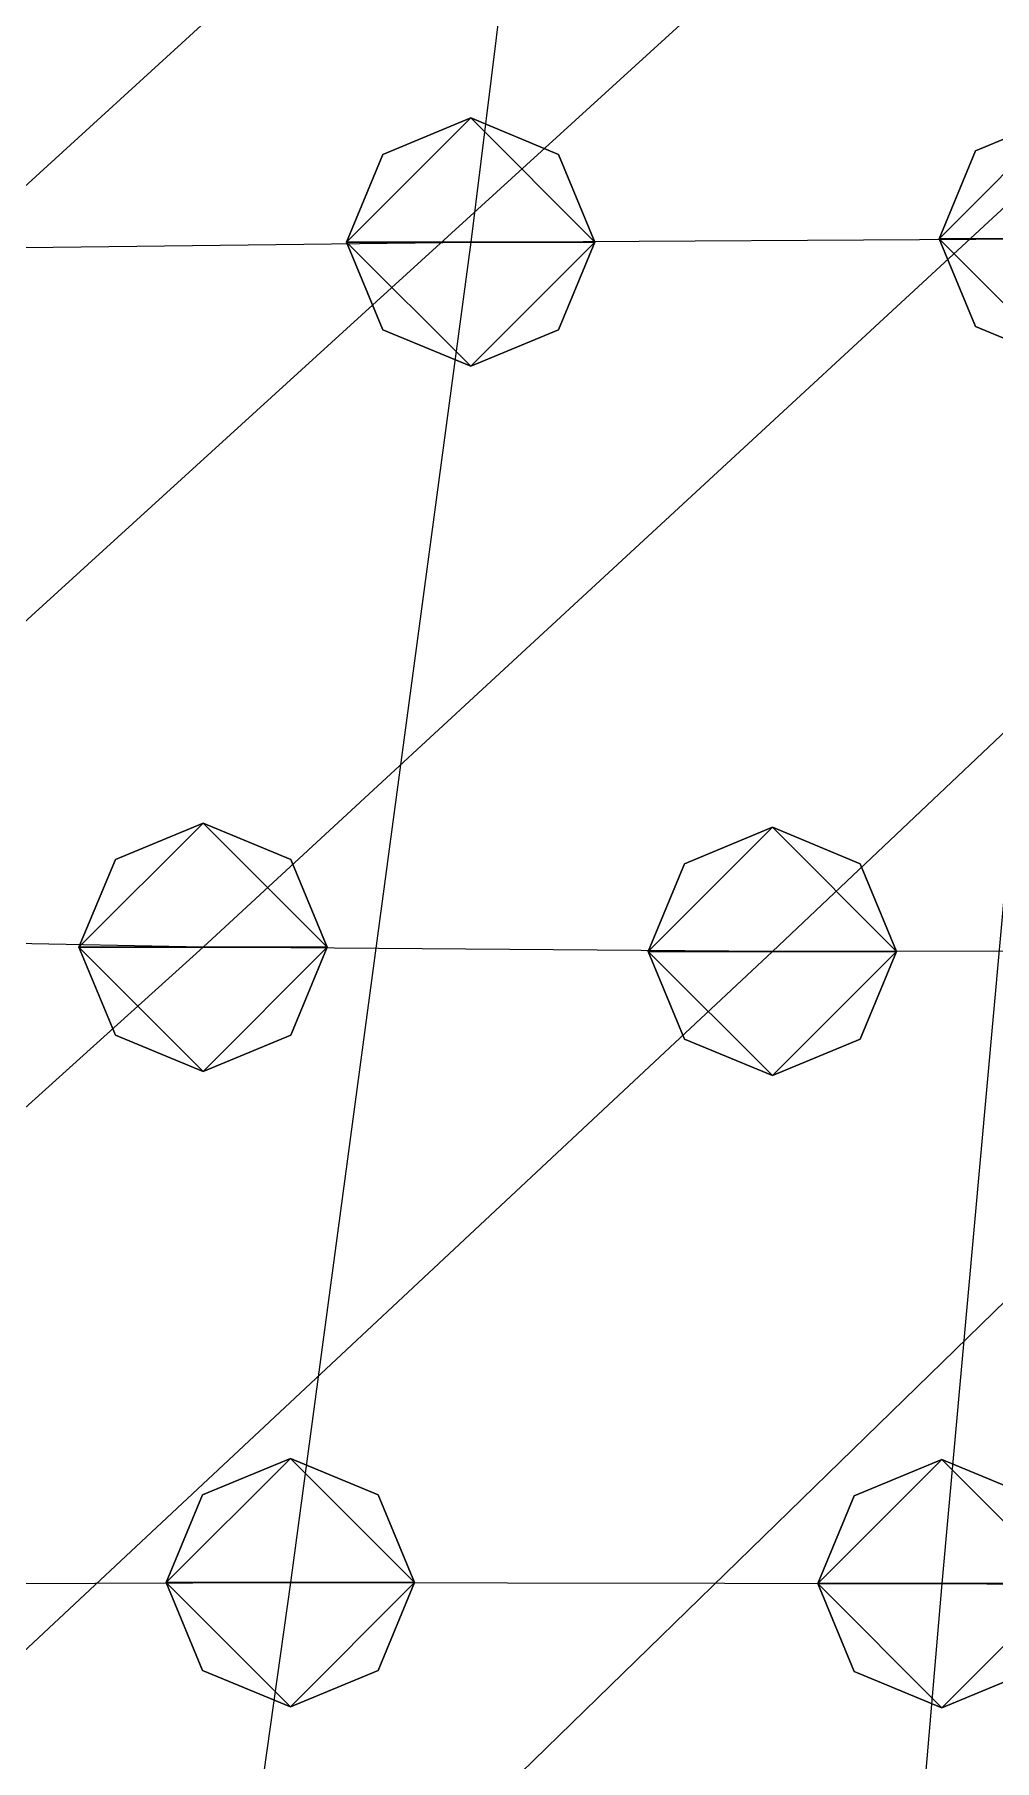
# Model space of a CAD drawing. Header units: metres. Extents: x -59 to 99, y -54 to 55.
# Drawn here: x -7.97 to -0.23, y -25.26 to -11.36 of the extents above; entities that cross this region are included whole.
import ezdxf

# ---------------------------------------------------------------- set-up
doc = ezdxf.new("R2010")
doc.units = ezdxf.units.M

msp = doc.modelspace()

# ---------------------------------------------------------------- linework, layer by layer
for p, q in [((-3.1079102, -2.208397, -221.67603), (-4.452898, -13.032143, -226.16989)), ((-2.488636, -7.5126953, -145.75476), (-14.509407, -18.484299, -148.11372)), ((1.2380028, -7.633728, -144.02412), (-10.835674, -18.628448, -146.05524)), ((5.322769, -7.6894264, -143.2201), (-6.6074657, -18.71077, -144.8739)), ((9.658291, -7.692051, -143.17447), (-2.023262, -18.74511, -144.37814)), ((-4.452898, -12.032143, -226.16972), (-5.1600046, -12.325036, -226.16977)), ((-4.452898, -12.032143, -226.16972), (-5.1600046, -12.325036, -226.16977)), ((-4.452898, -12.032143, -226.16972), (-5.1600046, -12.325036, -226.16977)), ((-4.452898, -12.032143, -226.16972), (-5.1600046, -12.325036, -226.16977)), ((-3.7457914, -12.325036, -226.16977), (-4.452898, -12.032143, -226.16972)), ((-3.7457914, -12.325036, -226.16977), (-4.452898, -12.032143, -226.16972)), ((-3.7457914, -12.325036, -226.16977), (-4.452898, -12.032143, -226.16972)), ((-3.7457914, -12.325036, -226.16977), (-4.452898, -12.032143, -226.16972)), ((0.3198738, -12.004341, -226.57045), (-0.3872329, -12.297235, -226.5705)), ((0.3198738, -12.004341, -226.57045), (-0.3872329, -12.297235, -226.5705)), ((0.3198738, -12.004341, -226.57045), (-0.3872329, -12.297235, -226.5705)), ((0.3198738, -12.004341, -226.57045), (-0.3872329, -12.297235, -226.5705)), ((-5.1600046, -12.325036, -226.16977), (-5.452898, -13.032143, -226.16989)), ((-5.1600046, -12.325036, -226.16977), (-5.452898, -13.032143, -226.16989)), ((-5.1600046, -12.325036, -226.16977), (-5.452898, -13.032143, -226.16989)), ((-5.1600046, -12.325036, -226.16977), (-5.452898, -13.032143, -226.16989)), ((-3.452898, -13.032143, -226.16989), (-3.7457914, -12.325036, -226.16977)), ((-3.452898, -13.032143, -226.16989), (-3.7457914, -12.325036, -226.16977)), ((-3.452898, -13.032143, -226.16989), (-3.7457914, -12.325036, -226.16977)), ((-3.452898, -13.032143, -226.16989), (-3.7457914, -12.325036, -226.16977)), ((-0.3872329, -12.297235, -226.5705), (-0.6801262, -13.004341, -226.57062)), ((-0.3872329, -12.297235, -226.5705), (-0.6801262, -13.004341, -226.57062)), ((-0.3872329, -12.297235, -226.5705), (-0.6801262, -13.004341, -226.57062)), ((-0.3872329, -12.297235, -226.5705), (-0.6801262, -13.004341, -226.57062)), ((-9.120636, -13.087105, -225.38365), (-4.452898, -13.032143, -226.16989)), ((-4.452898, -13.032143, -226.16989), (-5.9045925, -23.828186, -231.05075)), ((-5.452898, -13.032143, -226.16989), (-5.1600046, -13.739249, -226.17001)), ((-5.452898, -13.032143, -226.16989), (-5.1600046, -13.739249, -226.17001)), ((-5.452898, -13.032143, -226.16989), (-5.1600046, -13.739249, -226.17001)), ((-5.452898, -13.032143, -226.16989), (-5.1600046, -13.739249, -226.17001)), ((-4.452898, -13.032143, -226.16989), (0.3198738, -13.004341, -226.57062)), ((-3.7457914, -13.739249, -226.17001), (-3.452898, -13.032143, -226.16989)), ((-3.7457914, -13.739249, -226.17001), (-3.452898, -13.032143, -226.16989)), ((-3.7457914, -13.739249, -226.17001), (-3.452898, -13.032143, -226.16989)), ((-3.7457914, -13.739249, -226.17001), (-3.452898, -13.032143, -226.16989)), ((-0.6801262, -13.004341, -226.57062), (-0.38723296, -13.711448, -226.57074)), ((-0.6801262, -13.004341, -226.57062), (-0.38723296, -13.711448, -226.57074)), ((-0.6801262, -13.004341, -226.57062), (-0.38723296, -13.711448, -226.57074)), ((-0.6801262, -13.004341, -226.57062), (-0.38723296, -13.711448, -226.57074)), ((0.3198738, -13.004341, -226.57062), (-0.6582184, -23.836319, -230.93594)), ((-5.1600046, -13.739249, -226.17001), (-4.452898, -14.032143, -226.17006)), ((-5.1600046, -13.739249, -226.17001), (-4.452898, -14.032143, -226.17006)), ((-5.1600046, -13.739249, -226.17001), (-4.452898, -14.032143, -226.17006)), ((-5.1600046, -13.739249, -226.17001), (-4.452898, -14.032143, -226.17006)), ((-4.452898, -14.032143, -226.17006), (-3.7457914, -13.739249, -226.17001)), ((-4.452898, -14.032143, -226.17006), (-3.7457914, -13.739249, -226.17001)), ((-4.452898, -14.032143, -226.17006), (-3.7457914, -13.739249, -226.17001)), ((-4.452898, -14.032143, -226.17006), (-3.7457914, -13.739249, -226.17001)), ((-0.38723296, -13.711448, -226.57074), (0.3198738, -14.004341, -226.57079)), ((-0.38723296, -13.711448, -226.57074), (0.3198738, -14.004341, -226.57079)), ((-0.38723296, -13.711448, -226.57074), (0.3198738, -14.004341, -226.57079)), ((-0.38723296, -13.711448, -226.57074), (0.3198738, -14.004341, -226.57079)), ((-6.6074657, -17.71077, -144.87373), (-7.3145723, -18.003662, -144.87378)), ((-6.6074657, -17.71077, -144.87373), (-7.3145723, -18.003662, -144.87378)), ((-6.6074657, -17.71077, -144.87373), (-7.3145723, -18.003662, -144.87378)), ((-6.6074657, -17.71077, -144.87373), (-7.3145723, -18.003662, -144.87378)), ((-5.900359, -18.003662, -144.87378), (-6.6074657, -17.71077, -144.87373)), ((-5.900359, -18.003662, -144.87378), (-6.6074657, -17.71077, -144.87373)), ((-5.900359, -18.003662, -144.87378), (-6.6074657, -17.71077, -144.87373)), ((-5.900359, -18.003662, -144.87378), (-6.6074657, -17.71077, -144.87373)), ((-2.023262, -17.74511, -144.37798), (-2.7303686, -18.038002, -144.37802)), ((-2.023262, -17.74511, -144.37798), (-2.7303686, -18.038002, -144.37802)), ((-2.023262, -17.74511, -144.37798), (-2.7303686, -18.038002, -144.37802)), ((-2.023262, -17.74511, -144.37798), (-2.7303686, -18.038002, -144.37802)), ((-1.3161553, -18.038002, -144.37802), (-2.023262, -17.74511, -144.37798)), ((-1.3161553, -18.038002, -144.37802), (-2.023262, -17.74511, -144.37798)), ((-1.3161553, -18.038002, -144.37802), (-2.023262, -17.74511, -144.37798)), ((-1.3161553, -18.038002, -144.37802), (-2.023262, -17.74511, -144.37798)), ((-7.3145723, -18.003662, -144.87378), (-7.6074657, -18.71077, -144.8739)), ((-7.3145723, -18.003662, -144.87378), (-7.6074657, -18.71077, -144.8739)), ((-7.3145723, -18.003662, -144.87378), (-7.6074657, -18.71077, -144.8739)), ((-7.3145723, -18.003662, -144.87378), (-7.6074657, -18.71077, -144.8739)), ((-5.6074657, -18.71077, -144.8739), (-5.900359, -18.003662, -144.87378)), ((-5.6074657, -18.71077, -144.8739), (-5.900359, -18.003662, -144.87378)), ((-5.6074657, -18.71077, -144.8739), (-5.900359, -18.003662, -144.87378)), ((-5.6074657, -18.71077, -144.8739), (-5.900359, -18.003662, -144.87378)), ((-2.7303686, -18.038002, -144.37802), (-3.023262, -18.74511, -144.37814)), ((-2.7303686, -18.038002, -144.37802), (-3.023262, -18.74511, -144.37814)), ((-2.7303686, -18.038002, -144.37802), (-3.023262, -18.74511, -144.37814)), ((-2.7303686, -18.038002, -144.37802), (-3.023262, -18.74511, -144.37814)), ((-1.0232621, -18.74511, -144.37814), (-1.3161553, -18.038002, -144.37802)), ((-1.0232621, -18.74511, -144.37814), (-1.3161553, -18.038002, -144.37802)), ((-1.0232621, -18.74511, -144.37814), (-1.3161553, -18.038002, -144.37802)), ((-1.0232621, -18.74511, -144.37814), (-1.3161553, -18.038002, -144.37802)), ((-6.6074657, -18.71077, -144.8739), (-18.892357, -29.780815, -145.84244)), ((-2.023262, -18.74511, -144.37814), (-13.887646, -29.83715, -145.03485)), ((-6.6074657, -18.71077, -144.8739), (-10.835674, -18.628448, -146.05524)), ((2.7451897, -18.741272, -144.42993), (-8.672367, -29.863876, -144.6519)), ((-7.6074657, -18.71077, -144.8739), (-7.3145723, -19.417877, -144.87402)), ((-7.6074657, -18.71077, -144.8739), (-7.3145723, -19.417877, -144.87402)), ((-7.6074657, -18.71077, -144.8739), (-7.3145723, -19.417877, -144.87402)), ((-7.6074657, -18.71077, -144.8739), (-7.3145723, -19.417877, -144.87402)), ((-2.023262, -18.74511, -144.37814), (-6.6074657, -18.71077, -144.8739)), ((-5.900359, -19.417877, -144.87402), (-5.6074657, -18.71077, -144.8739)), ((-5.900359, -19.417877, -144.87402), (-5.6074657, -18.71077, -144.8739)), ((-5.900359, -19.417877, -144.87402), (-5.6074657, -18.71077, -144.8739)), ((-5.900359, -19.417877, -144.87402), (-5.6074657, -18.71077, -144.8739)), ((-3.023262, -18.74511, -144.37814), (-2.7303689, -19.452217, -144.37827)), ((-3.023262, -18.74511, -144.37814), (-2.7303689, -19.452217, -144.37827)), ((-3.023262, -18.74511, -144.37814), (-2.7303689, -19.452217, -144.37827)), ((-3.023262, -18.74511, -144.37814), (-2.7303689, -19.452217, -144.37827)), ((2.7451897, -18.741272, -144.42993), (-2.023262, -18.74511, -144.37814)), ((-1.3161553, -19.452217, -144.37827), (-1.0232621, -18.74511, -144.37814)), ((-1.3161553, -19.452217, -144.37827), (-1.0232621, -18.74511, -144.37814)), ((-1.3161553, -19.452217, -144.37827), (-1.0232621, -18.74511, -144.37814)), ((-1.3161553, -19.452217, -144.37827), (-1.0232621, -18.74511, -144.37814)), ((-7.3145723, -19.417877, -144.87402), (-6.6074657, -19.71077, -144.87407)), ((-7.3145723, -19.417877, -144.87402), (-6.6074657, -19.71077, -144.87407)), ((-7.3145723, -19.417877, -144.87402), (-6.6074657, -19.71077, -144.87407)), ((-7.3145723, -19.417877, -144.87402), (-6.6074657, -19.71077, -144.87407)), ((-6.6074657, -19.71077, -144.87407), (-5.900359, -19.417877, -144.87402)), ((-6.6074657, -19.71077, -144.87407), (-5.900359, -19.417877, -144.87402)), ((-6.6074657, -19.71077, -144.87407), (-5.900359, -19.417877, -144.87402)), ((-6.6074657, -19.71077, -144.87407), (-5.900359, -19.417877, -144.87402)), ((-2.7303689, -19.452217, -144.37827), (-2.023262, -19.74511, -144.37831)), ((-2.7303689, -19.452217, -144.37827), (-2.023262, -19.74511, -144.37831)), ((-2.7303689, -19.452217, -144.37827), (-2.023262, -19.74511, -144.37831)), ((-2.7303689, -19.452217, -144.37827), (-2.023262, -19.74511, -144.37831)), ((-2.023262, -19.74511, -144.37831), (-1.3161553, -19.452217, -144.37827)), ((-2.023262, -19.74511, -144.37831), (-1.3161553, -19.452217, -144.37827)), ((-2.023262, -19.74511, -144.37831), (-1.3161553, -19.452217, -144.37827)), ((-2.023262, -19.74511, -144.37831), (-1.3161553, -19.452217, -144.37827)), ((-5.9045925, -22.828186, -231.05058), (-6.611699, -23.121078, -231.05063)), ((-5.9045925, -22.828186, -231.05058), (-6.611699, -23.121078, -231.05063)), ((-5.9045925, -22.828186, -231.05058), (-6.611699, -23.121078, -231.05063)), ((-5.9045925, -22.828186, -231.05058), (-6.611699, -23.121078, -231.05063)), ((-5.197486, -23.121078, -231.05063), (-5.9045925, -22.828186, -231.05058)), ((-5.197486, -23.121078, -231.05063), (-5.9045925, -22.828186, -231.05058)), ((-5.197486, -23.121078, -231.05063), (-5.9045925, -22.828186, -231.05058)), ((-5.197486, -23.121078, -231.05063), (-5.9045925, -22.828186, -231.05058)), ((-0.6582184, -22.836319, -230.93578), (-1.3653251, -23.129211, -230.93582)), ((-0.6582184, -22.836319, -230.93578), (-1.3653251, -23.129211, -230.93582)), ((-0.6582184, -22.836319, -230.93578), (-1.3653251, -23.129211, -230.93582)), ((-0.6582184, -22.836319, -230.93578), (-1.3653251, -23.129211, -230.93582)), ((0.048888326, -23.129211, -230.93582), (-0.6582184, -22.836319, -230.93578)), ((0.048888326, -23.129211, -230.93582), (-0.6582184, -22.836319, -230.93578)), ((0.048888326, -23.129211, -230.93582), (-0.6582184, -22.836319, -230.93578)), ((0.048888326, -23.129211, -230.93582), (-0.6582184, -22.836319, -230.93578)), ((-6.611699, -23.121078, -231.05063), (-6.9045925, -23.828186, -231.05075)), ((-6.611699, -23.121078, -231.05063), (-6.9045925, -23.828186, -231.05075)), ((-6.611699, -23.121078, -231.05063), (-6.9045925, -23.828186, -231.05075)), ((-6.611699, -23.121078, -231.05063), (-6.9045925, -23.828186, -231.05075)), ((-4.9045925, -23.828186, -231.05075), (-5.197486, -23.121078, -231.05063)), ((-4.9045925, -23.828186, -231.05075), (-5.197486, -23.121078, -231.05063)), ((-4.9045925, -23.828186, -231.05075), (-5.197486, -23.121078, -231.05063)), ((-4.9045925, -23.828186, -231.05075), (-5.197486, -23.121078, -231.05063)), ((-1.3653251, -23.129211, -230.93582), (-1.6582184, -23.836319, -230.93594)), ((-1.3653251, -23.129211, -230.93582), (-1.6582184, -23.836319, -230.93594)), ((-1.3653251, -23.129211, -230.93582), (-1.6582184, -23.836319, -230.93594)), ((-1.3653251, -23.129211, -230.93582), (-1.6582184, -23.836319, -230.93594)), ((-11.082008, -23.841087, -230.86754), (-5.9045925, -23.828186, -231.05075)), ((-5.9045925, -23.828186, -231.05075), (-7.4251366, -34.603455, -236.22935)), ((-6.9045925, -23.828186, -231.05075), (-6.611699, -24.535294, -231.05087)), ((-6.9045925, -23.828186, -231.05075), (-6.611699, -24.535294, -231.05087)), ((-6.9045925, -23.828186, -231.05075), (-6.611699, -24.535294, -231.05087)), ((-6.9045925, -23.828186, -231.05075), (-6.611699, -24.535294, -231.05087)), ((-5.9045925, -23.828186, -231.05075), (-0.6582184, -23.836319, -230.93594)), ((-5.197486, -24.535294, -231.05087), (-4.9045925, -23.828186, -231.05075)), ((-5.197486, -24.535294, -231.05087), (-4.9045925, -23.828186, -231.05075)), ((-5.197486, -24.535294, -231.05087), (-4.9045925, -23.828186, -231.05075)), ((-5.197486, -24.535294, -231.05087), (-4.9045925, -23.828186, -231.05075)), ((-1.6582184, -23.836319, -230.93594), (-1.3653252, -24.543427, -230.93607)), ((-1.6582184, -23.836319, -230.93594), (-1.3653252, -24.543427, -230.93607)), ((-1.6582184, -23.836319, -230.93594), (-1.3653252, -24.543427, -230.93607)), ((-1.6582184, -23.836319, -230.93594), (-1.3653252, -24.543427, -230.93607)), ((-0.6582184, -23.836319, -230.93594), (-1.5841751, -34.645325, -235.63068)), ((-0.6582184, -23.836319, -230.93594), (4.536083, -23.867195, -230.49078)), ((-6.611699, -24.535294, -231.05087), (-5.9045925, -24.828186, -231.05092)), ((-6.611699, -24.535294, -231.05087), (-5.9045925, -24.828186, -231.05092)), ((-6.611699, -24.535294, -231.05087), (-5.9045925, -24.828186, -231.05092)), ((-6.611699, -24.535294, -231.05087), (-5.9045925, -24.828186, -231.05092)), ((-5.9045925, -24.828186, -231.05092), (-5.197486, -24.535294, -231.05087)), ((-5.9045925, -24.828186, -231.05092), (-5.197486, -24.535294, -231.05087)), ((-5.9045925, -24.828186, -231.05092), (-5.197486, -24.535294, -231.05087)), ((-5.9045925, -24.828186, -231.05092), (-5.197486, -24.535294, -231.05087)), ((-1.3653252, -24.543427, -230.93607), (-0.6582184, -24.836319, -230.93611)), ((-1.3653252, -24.543427, -230.93607), (-0.6582184, -24.836319, -230.93611)), ((-1.3653252, -24.543427, -230.93607), (-0.6582184, -24.836319, -230.93611)), ((-1.3653252, -24.543427, -230.93607), (-0.6582184, -24.836319, -230.93611)), ((-0.6582184, -24.836319, -230.93611), (0.048888326, -24.543427, -230.93607)), ((-0.6582184, -24.836319, -230.93611), (0.048888326, -24.543427, -230.93607)), ((-0.6582184, -24.836319, -230.93611), (0.048888326, -24.543427, -230.93607)), ((-0.6582184, -24.836319, -230.93611), (0.048888326, -24.543427, -230.93607))]:
    msp.add_line(p, q)
for points in [[(-5.452898, -13.032143, -226.16989), (-5.1600046, -12.325036, -226.16977), (-4.452898, -12.032143, -226.16972), (-4.452798, -12.0320425, -226.16962)], [(-5.452898, -13.032143, -226.16989), (-5.1600046, -12.325036, -226.16977), (-4.452898, -12.032143, -226.16972), (-4.452798, -12.0320425, -226.16962)], [(-5.452898, -13.032143, -226.16989), (-5.1600046, -12.325036, -226.16977), (-4.452898, -12.032143, -226.16972), (-4.452798, -12.0320425, -226.16962)], [(-5.452898, -13.032143, -226.16989), (-5.1600046, -12.325036, -226.16977), (-4.452898, -12.032143, -226.16972), (-4.452798, -12.0320425, -226.16962)], [(-5.452898, -13.032143, -226.16989), (-4.452898, -12.032143, -226.16972), (-3.452898, -13.032143, -226.16989), (-3.4527981, -13.0320425, -226.16978)], [(-5.452898, -13.032143, -226.16989), (-4.452898, -12.032143, -226.16972), (-3.452898, -13.032143, -226.16989), (-3.4527981, -13.0320425, -226.16978)], [(-5.452898, -13.032143, -226.16989), (-4.452898, -12.032143, -226.16972), (-3.452898, -13.032143, -226.16989), (-3.4527981, -13.0320425, -226.16978)], [(-5.452898, -13.032143, -226.16989), (-4.452898, -12.032143, -226.16972), (-3.452898, -13.032143, -226.16989), (-3.4527981, -13.0320425, -226.16978)], [(-4.452898, -12.032143, -226.16972), (-3.7457914, -12.325036, -226.16977), (-3.452898, -13.032143, -226.16989), (-3.4527981, -13.0320425, -226.16978)], [(-4.452898, -12.032143, -226.16972), (-3.7457914, -12.325036, -226.16977), (-3.452898, -13.032143, -226.16989), (-3.4527981, -13.0320425, -226.16978)], [(-4.452898, -12.032143, -226.16972), (-3.7457914, -12.325036, -226.16977), (-3.452898, -13.032143, -226.16989), (-3.4527981, -13.0320425, -226.16978)], [(-4.452898, -12.032143, -226.16972), (-3.7457914, -12.325036, -226.16977), (-3.452898, -13.032143, -226.16989), (-3.4527981, -13.0320425, -226.16978)], [(-0.6801262, -13.004341, -226.57062), (-0.3872329, -12.297235, -226.5705), (0.3198738, -12.004341, -226.57045), (0.3199738, -12.004241, -226.57034)], [(-0.6801262, -13.004341, -226.57062), (-0.3872329, -12.297235, -226.5705), (0.3198738, -12.004341, -226.57045), (0.3199738, -12.004241, -226.57034)], [(-0.6801262, -13.004341, -226.57062), (-0.3872329, -12.297235, -226.5705), (0.3198738, -12.004341, -226.57045), (0.3199738, -12.004241, -226.57034)], [(-0.6801262, -13.004341, -226.57062), (-0.3872329, -12.297235, -226.5705), (0.3198738, -12.004341, -226.57045), (0.3199738, -12.004241, -226.57034)], [(-0.6801262, -13.004341, -226.57062), (0.3198738, -12.004341, -226.57045), (1.3198737, -13.004341, -226.57062), (1.3199737, -13.004241, -226.57051)], [(-0.6801262, -13.004341, -226.57062), (0.3198738, -12.004341, -226.57045), (1.3198737, -13.004341, -226.57062), (1.3199737, -13.004241, -226.57051)], [(-0.6801262, -13.004341, -226.57062), (0.3198738, -12.004341, -226.57045), (1.3198737, -13.004341, -226.57062), (1.3199737, -13.004241, -226.57051)], [(-0.6801262, -13.004341, -226.57062), (0.3198738, -12.004341, -226.57045), (1.3198737, -13.004341, -226.57062), (1.3199737, -13.004241, -226.57051)], [(-4.452898, -14.032143, -226.17006), (-5.1600046, -13.739249, -226.17001), (-5.452898, -13.032143, -226.16989), (-5.452798, -13.0320425, -226.16978)], [(-3.452898, -13.032143, -226.16989), (-4.452898, -14.032143, -226.17006), (-5.452898, -13.032143, -226.16989), (-5.452798, -13.0320425, -226.16978)], [(-4.452898, -14.032143, -226.17006), (-5.1600046, -13.739249, -226.17001), (-5.452898, -13.032143, -226.16989), (-5.452798, -13.0320425, -226.16978)], [(-3.452898, -13.032143, -226.16989), (-4.452898, -14.032143, -226.17006), (-5.452898, -13.032143, -226.16989), (-5.452798, -13.0320425, -226.16978)], [(-4.452898, -14.032143, -226.17006), (-5.1600046, -13.739249, -226.17001), (-5.452898, -13.032143, -226.16989), (-5.452798, -13.0320425, -226.16978)], [(-3.452898, -13.032143, -226.16989), (-4.452898, -14.032143, -226.17006), (-5.452898, -13.032143, -226.16989), (-5.452798, -13.0320425, -226.16978)], [(-4.452898, -14.032143, -226.17006), (-5.1600046, -13.739249, -226.17001), (-5.452898, -13.032143, -226.16989), (-5.452798, -13.0320425, -226.16978)], [(-3.452898, -13.032143, -226.16989), (-4.452898, -14.032143, -226.17006), (-5.452898, -13.032143, -226.16989), (-5.452798, -13.0320425, -226.16978)], [(-3.452898, -13.032143, -226.16989), (-3.7457914, -13.739249, -226.17001), (-4.452898, -14.032143, -226.17006), (-4.452798, -14.0320425, -226.16995)], [(-3.452898, -13.032143, -226.16989), (-3.7457914, -13.739249, -226.17001), (-4.452898, -14.032143, -226.17006), (-4.452798, -14.0320425, -226.16995)], [(-3.452898, -13.032143, -226.16989), (-3.7457914, -13.739249, -226.17001), (-4.452898, -14.032143, -226.17006), (-4.452798, -14.0320425, -226.16995)], [(-3.452898, -13.032143, -226.16989), (-3.7457914, -13.739249, -226.17001), (-4.452898, -14.032143, -226.17006), (-4.452798, -14.0320425, -226.16995)], [(0.3198738, -14.004341, -226.57079), (-0.38723296, -13.711448, -226.57074), (-0.6801262, -13.004341, -226.57062), (-0.6800262, -13.004241, -226.57051)], [(1.3198737, -13.004341, -226.57062), (0.3198738, -14.004341, -226.57079), (-0.6801262, -13.004341, -226.57062), (-0.6800262, -13.004241, -226.57051)], [(0.3198738, -14.004341, -226.57079), (-0.38723296, -13.711448, -226.57074), (-0.6801262, -13.004341, -226.57062), (-0.6800262, -13.004241, -226.57051)], [(1.3198737, -13.004341, -226.57062), (0.3198738, -14.004341, -226.57079), (-0.6801262, -13.004341, -226.57062), (-0.6800262, -13.004241, -226.57051)], [(0.3198738, -14.004341, -226.57079), (-0.38723296, -13.711448, -226.57074), (-0.6801262, -13.004341, -226.57062), (-0.6800262, -13.004241, -226.57051)], [(1.3198737, -13.004341, -226.57062), (0.3198738, -14.004341, -226.57079), (-0.6801262, -13.004341, -226.57062), (-0.6800262, -13.004241, -226.57051)], [(0.3198738, -14.004341, -226.57079), (-0.38723296, -13.711448, -226.57074), (-0.6801262, -13.004341, -226.57062), (-0.6800262, -13.004241, -226.57051)], [(1.3198737, -13.004341, -226.57062), (0.3198738, -14.004341, -226.57079), (-0.6801262, -13.004341, -226.57062), (-0.6800262, -13.004241, -226.57051)], [(-7.6074657, -18.71077, -144.8739), (-7.3145723, -18.003662, -144.87378), (-6.6074657, -17.71077, -144.87373), (-6.6073656, -17.71067, -144.87363)], [(-7.6074657, -18.71077, -144.8739), (-7.3145723, -18.003662, -144.87378), (-6.6074657, -17.71077, -144.87373), (-6.6073656, -17.71067, -144.87363)], [(-7.6074657, -18.71077, -144.8739), (-7.3145723, -18.003662, -144.87378), (-6.6074657, -17.71077, -144.87373), (-6.6073656, -17.71067, -144.87363)], [(-7.6074657, -18.71077, -144.8739), (-7.3145723, -18.003662, -144.87378), (-6.6074657, -17.71077, -144.87373), (-6.6073656, -17.71067, -144.87363)], [(-7.6074657, -18.71077, -144.8739), (-6.6074657, -17.71077, -144.87373), (-5.6074657, -18.71077, -144.8739), (-5.6073656, -18.71067, -144.8738)], [(-7.6074657, -18.71077, -144.8739), (-6.6074657, -17.71077, -144.87373), (-5.6074657, -18.71077, -144.8739), (-5.6073656, -18.71067, -144.8738)], [(-7.6074657, -18.71077, -144.8739), (-6.6074657, -17.71077, -144.87373), (-5.6074657, -18.71077, -144.8739), (-5.6073656, -18.71067, -144.8738)], [(-7.6074657, -18.71077, -144.8739), (-6.6074657, -17.71077, -144.87373), (-5.6074657, -18.71077, -144.8739), (-5.6073656, -18.71067, -144.8738)], [(-6.6074657, -17.71077, -144.87373), (-5.900359, -18.003662, -144.87378), (-5.6074657, -18.71077, -144.8739), (-5.6073656, -18.71067, -144.8738)], [(-6.6074657, -17.71077, -144.87373), (-5.900359, -18.003662, -144.87378), (-5.6074657, -18.71077, -144.8739), (-5.6073656, -18.71067, -144.8738)], [(-6.6074657, -17.71077, -144.87373), (-5.900359, -18.003662, -144.87378), (-5.6074657, -18.71077, -144.8739), (-5.6073656, -18.71067, -144.8738)], [(-6.6074657, -17.71077, -144.87373), (-5.900359, -18.003662, -144.87378), (-5.6074657, -18.71077, -144.8739), (-5.6073656, -18.71067, -144.8738)], [(-3.023262, -18.74511, -144.37814), (-2.7303686, -18.038002, -144.37802), (-2.023262, -17.74511, -144.37798), (-2.0231621, -17.74501, -144.37787)], [(-3.023262, -18.74511, -144.37814), (-2.7303686, -18.038002, -144.37802), (-2.023262, -17.74511, -144.37798), (-2.0231621, -17.74501, -144.37787)], [(-3.023262, -18.74511, -144.37814), (-2.7303686, -18.038002, -144.37802), (-2.023262, -17.74511, -144.37798), (-2.0231621, -17.74501, -144.37787)], [(-3.023262, -18.74511, -144.37814), (-2.7303686, -18.038002, -144.37802), (-2.023262, -17.74511, -144.37798), (-2.0231621, -17.74501, -144.37787)], [(-3.023262, -18.74511, -144.37814), (-2.023262, -17.74511, -144.37798), (-1.0232621, -18.74511, -144.37814), (-1.0231621, -18.74501, -144.37804)], [(-3.023262, -18.74511, -144.37814), (-2.023262, -17.74511, -144.37798), (-1.0232621, -18.74511, -144.37814), (-1.0231621, -18.74501, -144.37804)], [(-3.023262, -18.74511, -144.37814), (-2.023262, -17.74511, -144.37798), (-1.0232621, -18.74511, -144.37814), (-1.0231621, -18.74501, -144.37804)], [(-3.023262, -18.74511, -144.37814), (-2.023262, -17.74511, -144.37798), (-1.0232621, -18.74511, -144.37814), (-1.0231621, -18.74501, -144.37804)], [(-2.023262, -17.74511, -144.37798), (-1.3161553, -18.038002, -144.37802), (-1.0232621, -18.74511, -144.37814), (-1.0231621, -18.74501, -144.37804)], [(-2.023262, -17.74511, -144.37798), (-1.3161553, -18.038002, -144.37802), (-1.0232621, -18.74511, -144.37814), (-1.0231621, -18.74501, -144.37804)], [(-2.023262, -17.74511, -144.37798), (-1.3161553, -18.038002, -144.37802), (-1.0232621, -18.74511, -144.37814), (-1.0231621, -18.74501, -144.37804)], [(-2.023262, -17.74511, -144.37798), (-1.3161553, -18.038002, -144.37802), (-1.0232621, -18.74511, -144.37814), (-1.0231621, -18.74501, -144.37804)], [(-6.6074657, -19.71077, -144.87407), (-7.3145723, -19.417877, -144.87402), (-7.6074657, -18.71077, -144.8739), (-7.6073656, -18.71067, -144.8738)], [(-5.6074657, -18.71077, -144.8739), (-6.6074657, -19.71077, -144.87407), (-7.6074657, -18.71077, -144.8739), (-7.6073656, -18.71067, -144.8738)], [(-6.6074657, -19.71077, -144.87407), (-7.3145723, -19.417877, -144.87402), (-7.6074657, -18.71077, -144.8739), (-7.6073656, -18.71067, -144.8738)], [(-5.6074657, -18.71077, -144.8739), (-6.6074657, -19.71077, -144.87407), (-7.6074657, -18.71077, -144.8739), (-7.6073656, -18.71067, -144.8738)], [(-6.6074657, -19.71077, -144.87407), (-7.3145723, -19.417877, -144.87402), (-7.6074657, -18.71077, -144.8739), (-7.6073656, -18.71067, -144.8738)], [(-5.6074657, -18.71077, -144.8739), (-6.6074657, -19.71077, -144.87407), (-7.6074657, -18.71077, -144.8739), (-7.6073656, -18.71067, -144.8738)], [(-6.6074657, -19.71077, -144.87407), (-7.3145723, -19.417877, -144.87402), (-7.6074657, -18.71077, -144.8739), (-7.6073656, -18.71067, -144.8738)], [(-5.6074657, -18.71077, -144.8739), (-6.6074657, -19.71077, -144.87407), (-7.6074657, -18.71077, -144.8739), (-7.6073656, -18.71067, -144.8738)], [(-5.6074657, -18.71077, -144.8739), (-5.900359, -19.417877, -144.87402), (-6.6074657, -19.71077, -144.87407), (-6.6073656, -19.71067, -144.87396)], [(-5.6074657, -18.71077, -144.8739), (-5.900359, -19.417877, -144.87402), (-6.6074657, -19.71077, -144.87407), (-6.6073656, -19.71067, -144.87396)], [(-5.6074657, -18.71077, -144.8739), (-5.900359, -19.417877, -144.87402), (-6.6074657, -19.71077, -144.87407), (-6.6073656, -19.71067, -144.87396)], [(-5.6074657, -18.71077, -144.8739), (-5.900359, -19.417877, -144.87402), (-6.6074657, -19.71077, -144.87407), (-6.6073656, -19.71067, -144.87396)], [(-2.023262, -19.74511, -144.37831), (-2.7303689, -19.452217, -144.37827), (-3.023262, -18.74511, -144.37814), (-3.0231621, -18.74501, -144.37804)], [(-1.0232621, -18.74511, -144.37814), (-2.023262, -19.74511, -144.37831), (-3.023262, -18.74511, -144.37814), (-3.0231621, -18.74501, -144.37804)], [(-2.023262, -19.74511, -144.37831), (-2.7303689, -19.452217, -144.37827), (-3.023262, -18.74511, -144.37814), (-3.0231621, -18.74501, -144.37804)], [(-1.0232621, -18.74511, -144.37814), (-2.023262, -19.74511, -144.37831), (-3.023262, -18.74511, -144.37814), (-3.0231621, -18.74501, -144.37804)], [(-2.023262, -19.74511, -144.37831), (-2.7303689, -19.452217, -144.37827), (-3.023262, -18.74511, -144.37814), (-3.0231621, -18.74501, -144.37804)], [(-1.0232621, -18.74511, -144.37814), (-2.023262, -19.74511, -144.37831), (-3.023262, -18.74511, -144.37814), (-3.0231621, -18.74501, -144.37804)], [(-2.023262, -19.74511, -144.37831), (-2.7303689, -19.452217, -144.37827), (-3.023262, -18.74511, -144.37814), (-3.0231621, -18.74501, -144.37804)], [(-1.0232621, -18.74511, -144.37814), (-2.023262, -19.74511, -144.37831), (-3.023262, -18.74511, -144.37814), (-3.0231621, -18.74501, -144.37804)], [(-1.0232621, -18.74511, -144.37814), (-1.3161553, -19.452217, -144.37827), (-2.023262, -19.74511, -144.37831), (-2.0231621, -19.74501, -144.3782)], [(-1.0232621, -18.74511, -144.37814), (-1.3161553, -19.452217, -144.37827), (-2.023262, -19.74511, -144.37831), (-2.0231621, -19.74501, -144.3782)], [(-1.0232621, -18.74511, -144.37814), (-1.3161553, -19.452217, -144.37827), (-2.023262, -19.74511, -144.37831), (-2.0231621, -19.74501, -144.3782)], [(-1.0232621, -18.74511, -144.37814), (-1.3161553, -19.452217, -144.37827), (-2.023262, -19.74511, -144.37831), (-2.0231621, -19.74501, -144.3782)], [(-6.9045925, -23.828186, -231.05075), (-6.611699, -23.121078, -231.05063), (-5.9045925, -22.828186, -231.05058), (-5.9044924, -22.828087, -231.05048)], [(-6.9045925, -23.828186, -231.05075), (-6.611699, -23.121078, -231.05063), (-5.9045925, -22.828186, -231.05058), (-5.9044924, -22.828087, -231.05048)], [(-6.9045925, -23.828186, -231.05075), (-6.611699, -23.121078, -231.05063), (-5.9045925, -22.828186, -231.05058), (-5.9044924, -22.828087, -231.05048)], [(-6.9045925, -23.828186, -231.05075), (-6.611699, -23.121078, -231.05063), (-5.9045925, -22.828186, -231.05058), (-5.9044924, -22.828087, -231.05048)], [(-6.9045925, -23.828186, -231.05075), (-5.9045925, -22.828186, -231.05058), (-4.9045925, -23.828186, -231.05075), (-4.9044924, -23.828087, -231.05064)], [(-6.9045925, -23.828186, -231.05075), (-5.9045925, -22.828186, -231.05058), (-4.9045925, -23.828186, -231.05075), (-4.9044924, -23.828087, -231.05064)], [(-6.9045925, -23.828186, -231.05075), (-5.9045925, -22.828186, -231.05058), (-4.9045925, -23.828186, -231.05075), (-4.9044924, -23.828087, -231.05064)], [(-6.9045925, -23.828186, -231.05075), (-5.9045925, -22.828186, -231.05058), (-4.9045925, -23.828186, -231.05075), (-4.9044924, -23.828087, -231.05064)], [(-5.9045925, -22.828186, -231.05058), (-5.197486, -23.121078, -231.05063), (-4.9045925, -23.828186, -231.05075), (-4.9044924, -23.828087, -231.05064)], [(-5.9045925, -22.828186, -231.05058), (-5.197486, -23.121078, -231.05063), (-4.9045925, -23.828186, -231.05075), (-4.9044924, -23.828087, -231.05064)], [(-5.9045925, -22.828186, -231.05058), (-5.197486, -23.121078, -231.05063), (-4.9045925, -23.828186, -231.05075), (-4.9044924, -23.828087, -231.05064)], [(-5.9045925, -22.828186, -231.05058), (-5.197486, -23.121078, -231.05063), (-4.9045925, -23.828186, -231.05075), (-4.9044924, -23.828087, -231.05064)], [(-1.6582184, -23.836319, -230.93594), (-1.3653251, -23.129211, -230.93582), (-0.6582184, -22.836319, -230.93578), (-0.65811837, -22.83622, -230.93567)], [(-1.6582184, -23.836319, -230.93594), (-1.3653251, -23.129211, -230.93582), (-0.6582184, -22.836319, -230.93578), (-0.65811837, -22.83622, -230.93567)], [(-1.6582184, -23.836319, -230.93594), (-1.3653251, -23.129211, -230.93582), (-0.6582184, -22.836319, -230.93578), (-0.65811837, -22.83622, -230.93567)], [(-1.6582184, -23.836319, -230.93594), (-1.3653251, -23.129211, -230.93582), (-0.6582184, -22.836319, -230.93578), (-0.65811837, -22.83622, -230.93567)], [(-1.6582184, -23.836319, -230.93594), (-0.6582184, -22.836319, -230.93578), (0.3417815, -23.836319, -230.93594), (0.34188148, -23.83622, -230.93584)], [(-1.6582184, -23.836319, -230.93594), (-0.6582184, -22.836319, -230.93578), (0.3417815, -23.836319, -230.93594), (0.34188148, -23.83622, -230.93584)], [(-1.6582184, -23.836319, -230.93594), (-0.6582184, -22.836319, -230.93578), (0.3417815, -23.836319, -230.93594), (0.34188148, -23.83622, -230.93584)], [(-1.6582184, -23.836319, -230.93594), (-0.6582184, -22.836319, -230.93578), (0.3417815, -23.836319, -230.93594), (0.34188148, -23.83622, -230.93584)], [(-0.6582184, -22.836319, -230.93578), (0.048888326, -23.129211, -230.93582), (0.3417815, -23.836319, -230.93594), (0.34188148, -23.83622, -230.93584)], [(-0.6582184, -22.836319, -230.93578), (0.048888326, -23.129211, -230.93582), (0.3417815, -23.836319, -230.93594), (0.34188148, -23.83622, -230.93584)], [(-0.6582184, -22.836319, -230.93578), (0.048888326, -23.129211, -230.93582), (0.3417815, -23.836319, -230.93594), (0.34188148, -23.83622, -230.93584)], [(-0.6582184, -22.836319, -230.93578), (0.048888326, -23.129211, -230.93582), (0.3417815, -23.836319, -230.93594), (0.34188148, -23.83622, -230.93584)], [(-5.9045925, -24.828186, -231.05092), (-6.611699, -24.535294, -231.05087), (-6.9045925, -23.828186, -231.05075), (-6.9044924, -23.828087, -231.05064)], [(-4.9045925, -23.828186, -231.05075), (-5.9045925, -24.828186, -231.05092), (-6.9045925, -23.828186, -231.05075), (-6.9044924, -23.828087, -231.05064)], [(-5.9045925, -24.828186, -231.05092), (-6.611699, -24.535294, -231.05087), (-6.9045925, -23.828186, -231.05075), (-6.9044924, -23.828087, -231.05064)], [(-4.9045925, -23.828186, -231.05075), (-5.9045925, -24.828186, -231.05092), (-6.9045925, -23.828186, -231.05075), (-6.9044924, -23.828087, -231.05064)], [(-5.9045925, -24.828186, -231.05092), (-6.611699, -24.535294, -231.05087), (-6.9045925, -23.828186, -231.05075), (-6.9044924, -23.828087, -231.05064)], [(-4.9045925, -23.828186, -231.05075), (-5.9045925, -24.828186, -231.05092), (-6.9045925, -23.828186, -231.05075), (-6.9044924, -23.828087, -231.05064)], [(-5.9045925, -24.828186, -231.05092), (-6.611699, -24.535294, -231.05087), (-6.9045925, -23.828186, -231.05075), (-6.9044924, -23.828087, -231.05064)], [(-4.9045925, -23.828186, -231.05075), (-5.9045925, -24.828186, -231.05092), (-6.9045925, -23.828186, -231.05075), (-6.9044924, -23.828087, -231.05064)], [(-4.9045925, -23.828186, -231.05075), (-5.197486, -24.535294, -231.05087), (-5.9045925, -24.828186, -231.05092), (-5.9044924, -24.828087, -231.05081)], [(-4.9045925, -23.828186, -231.05075), (-5.197486, -24.535294, -231.05087), (-5.9045925, -24.828186, -231.05092), (-5.9044924, -24.828087, -231.05081)], [(-4.9045925, -23.828186, -231.05075), (-5.197486, -24.535294, -231.05087), (-5.9045925, -24.828186, -231.05092), (-5.9044924, -24.828087, -231.05081)], [(-4.9045925, -23.828186, -231.05075), (-5.197486, -24.535294, -231.05087), (-5.9045925, -24.828186, -231.05092), (-5.9044924, -24.828087, -231.05081)], [(-0.6582184, -24.836319, -230.93611), (-1.3653252, -24.543427, -230.93607), (-1.6582184, -23.836319, -230.93594), (-1.6581184, -23.83622, -230.93584)], [(0.3417815, -23.836319, -230.93594), (-0.6582184, -24.836319, -230.93611), (-1.6582184, -23.836319, -230.93594), (-1.6581184, -23.83622, -230.93584)], [(-0.6582184, -24.836319, -230.93611), (-1.3653252, -24.543427, -230.93607), (-1.6582184, -23.836319, -230.93594), (-1.6581184, -23.83622, -230.93584)], [(0.3417815, -23.836319, -230.93594), (-0.6582184, -24.836319, -230.93611), (-1.6582184, -23.836319, -230.93594), (-1.6581184, -23.83622, -230.93584)], [(-0.6582184, -24.836319, -230.93611), (-1.3653252, -24.543427, -230.93607), (-1.6582184, -23.836319, -230.93594), (-1.6581184, -23.83622, -230.93584)], [(0.3417815, -23.836319, -230.93594), (-0.6582184, -24.836319, -230.93611), (-1.6582184, -23.836319, -230.93594), (-1.6581184, -23.83622, -230.93584)], [(-0.6582184, -24.836319, -230.93611), (-1.3653252, -24.543427, -230.93607), (-1.6582184, -23.836319, -230.93594), (-1.6581184, -23.83622, -230.93584)], [(0.3417815, -23.836319, -230.93594), (-0.6582184, -24.836319, -230.93611), (-1.6582184, -23.836319, -230.93594), (-1.6581184, -23.83622, -230.93584)], [(0.3417815, -23.836319, -230.93594), (0.048888326, -24.543427, -230.93607), (-0.6582184, -24.836319, -230.93611), (-0.65811837, -24.83622, -230.936)], [(0.3417815, -23.836319, -230.93594), (0.048888326, -24.543427, -230.93607), (-0.6582184, -24.836319, -230.93611), (-0.65811837, -24.83622, -230.936)], [(0.3417815, -23.836319, -230.93594), (0.048888326, -24.543427, -230.93607), (-0.6582184, -24.836319, -230.93611), (-0.65811837, -24.83622, -230.936)], [(0.3417815, -23.836319, -230.93594), (0.048888326, -24.543427, -230.93607), (-0.6582184, -24.836319, -230.93611), (-0.65811837, -24.83622, -230.936)]]:
    msp.add_3dface(points)

doc.saveas('drawing.dxf')
